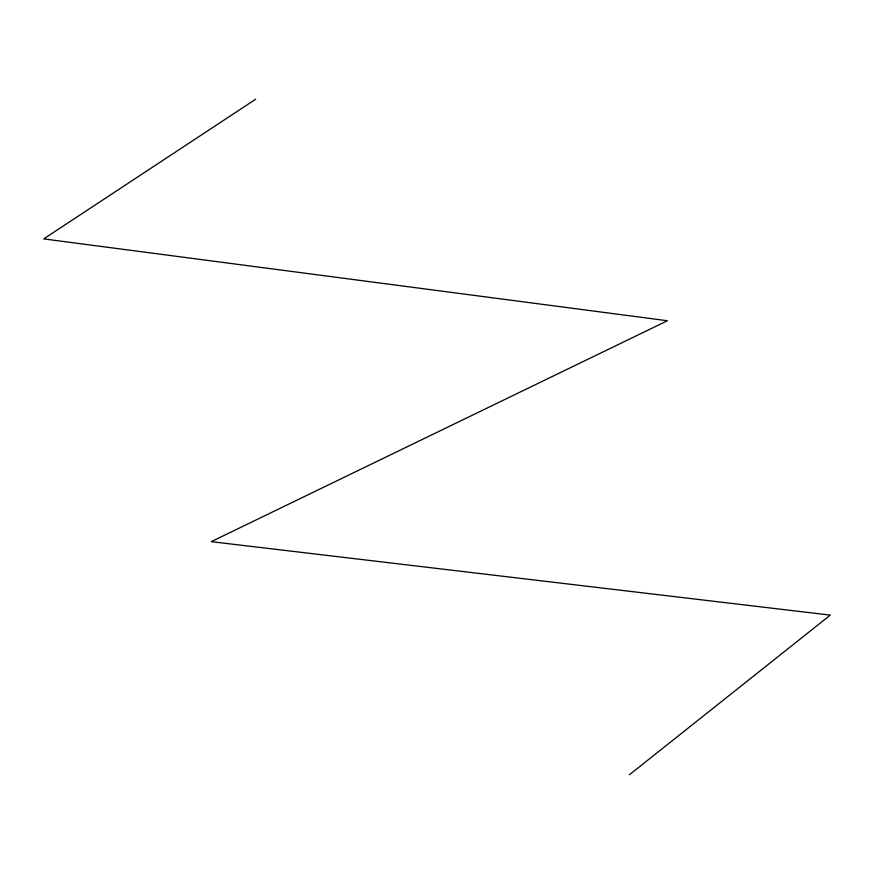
<?xml version="1.0" encoding="UTF-8"?>
<svg xmlns="http://www.w3.org/2000/svg" width="874" height="874" viewBox="0 0 874 874"><rect width="100%" height="100%" fill="white"/><g stroke="black" fill="none" stroke-linecap="round" stroke-linejoin="round"><path stroke-width="1.31" d="M629.422 774.757L830.3 615.11L211.235 541.662L667.419 320.747L43.7 238.897L255.645 99.243"/></g></svg>
